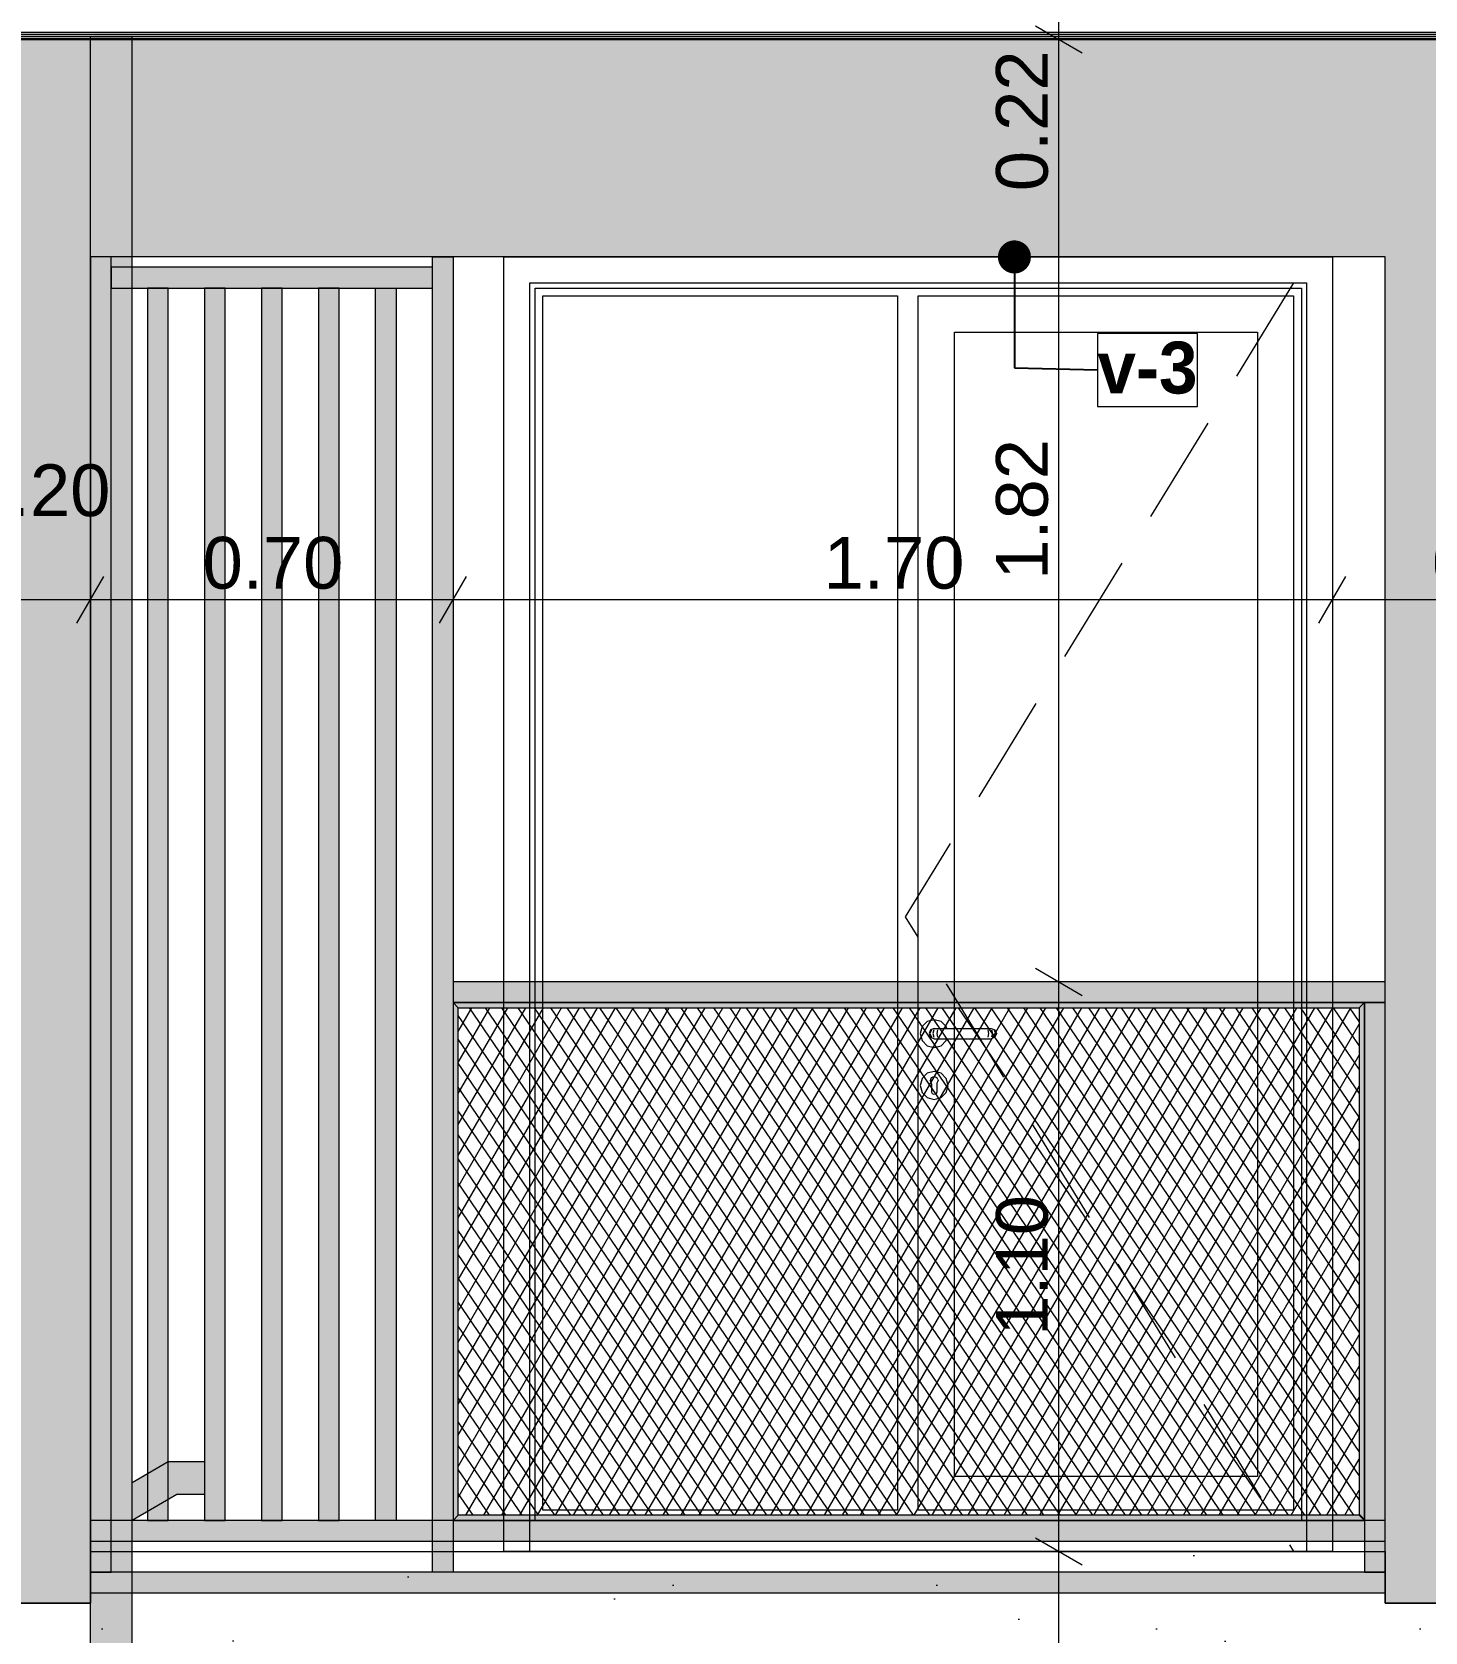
# Model space of a CAD drawing. Header units: millimetres. Extents: x 475206255 to 476720147, y 4620882299 to 4621447368.
# Drawn here: x 475417903 to 475420594, y 4621132389 to 4621135479 of the extents above; entities that cross this region are included whole.
import ezdxf

# ---------------------------------------------------------------- set-up
doc = ezdxf.new("R2010")
doc.units = ezdxf.units.MM
doc.header["$MEASUREMENT"] = 0
doc.set_wipeout_variables(frame=1)
doc.linetypes.add('Hidden Line', pattern=[317.5, 211.666667, -105.833333])
for name, color, linetype, lineweight in [('0_Pen_No__250_Pen_No__255', 255, 'Continuous', 0), ('0_Pen_No__250_Pen_No__7', 7, 'Continuous', 0), ('2D Drafting - General_Pen_No__30_Pen_No__9_Pen_No__9_Pen_No__253', 252, 'Continuous', 0), ('2D Drafting - General_Pen_No__30_Pen_No__9_Pen_No__9_Pen_No__7', 7, 'Continuous', 0), ('2D Drafting - General_Pen_No__7_Pen_No__7', 7, 'Continuous', 0), ('Dimensioning - General_Pen_No__142', 142, 'Continuous', 0), ('New_2D Drafting - General_Pen_No__30_Pen_No__9_Pen_No__9_Pen_No__255', 255, 'Continuous', 0), ('New_2D Drafting - General_Pen_No__30_Pen_No__9_Pen_No__9_Pen_No__7', 7, 'Continuous', 0), ('New_2D Drafting - General_Pen_No__4', 7, 'Continuous', 0), ('New_2D Drafting - General_Pen_No__42', 250, 'Continuous', 0), ('New_2D Drafting - General_Pen_No__7', 7, 'Continuous', 0), ('New_Annotation - Label_Pen_No__1', 1, 'Continuous', 0), ('New_Structural - Bearing_Pen_No__250', 7, 'Continuous', 0), ('Structural - Bearing_Pen_No__250', 7, 'Continuous', 0), ('zoma_Pen_No__142', 142, 'Continuous', 0)]:
    doc.layers.add(name, color=color, linetype=linetype, lineweight=lineweight)
doc.layers.add('Dimensioning - General', color=7, linetype='Continuous')
doc.layers.add('zoma', color=7, linetype='Continuous')
doc.styles.add('GENERATED_STYLE_2', font='arial.ttf')
doc.styles.add('GENERATED_STYLE_5', font='')
doc.styles.get('GENERATED_STYLE_5').set_extended_font_data('Avaza', bold=True)
doc.dimstyles.new('GENERATED_STYLE__1', dxfattribs={"dimtxt": 100, "dimasz": 68.640772, "dimexe": 0.18, "dimexo": 0.0625, "dimgap": 0, "dimtad": 1, "dimlfac": 0.001, "dimzin": 0, "dimdsep": 46, "dimtxsty": 'GENERATED_STYLE_2', "dimblk": 'ARROWHEAD_2', "dimblk1": 'ARROWHEAD_2', "dimblk2": 'ARROWHEAD_2', "dimcen": 0.09, "dimse1": 1, "dimse2": 1, "dimclrd": 142, "dimclre": 142, "dimclrt": 142, "dimadec": 0, "dimazin": 0, "dimtfac": 1, "dimtdec": 4, "dimtmove": 0, "dimatfit": 3, "dimfxl": 1, "dimtolj": 1, "dimtzin": 0, "dimarcsym": 0})
doc.dimstyles.new('GENERATED_STYLE__18', dxfattribs={"dimtxt": 100, "dimasz": 68.640772, "dimexe": 0.18, "dimexo": 0.0625, "dimgap": 0, "dimtad": 1, "dimtih": 1, "dimtoh": 1, "dimlfac": 0.001, "dimzin": 0, "dimdsep": 46, "dimtxsty": 'GENERATED_STYLE_2', "dimblk": 'ARROWHEAD_2', "dimblk1": 'ARROWHEAD_2', "dimblk2": 'ARROWHEAD_2', "dimcen": 0.09, "dimse1": 1, "dimse2": 1, "dimclrd": 142, "dimclre": 142, "dimclrt": 142, "dimadec": 0, "dimazin": 0, "dimtfac": 1, "dimtdec": 4, "dimtmove": 0, "dimatfit": 3, "dimfxl": 1, "dimtolj": 1, "dimtzin": 0, "dimarcsym": 0})
doc.dimstyles.new('GENERATED_STYLE__3', dxfattribs={"dimtxt": 200, "dimasz": 64.421331, "dimexe": 0.18, "dimexo": 3, "dimgap": 0, "dimtad": 1, "dimtih": 1, "dimtoh": 1, "dimlfac": 0.001, "dimzin": 0, "dimdsep": 46, "dimtxsty": 'GENERATED_STYLE_2', "dimblk": 'ARROWHEAD_2', "dimblk1": 'ARROWHEAD_2', "dimblk2": 'ARROWHEAD_2', "dimcen": 0.09, "dimclrd": 142, "dimclre": 142, "dimclrt": 142, "dimadec": 0, "dimazin": 0, "dimtfac": 1, "dimtdec": 4, "dimtmove": 0, "dimatfit": 3, "dimfxl": 1, "dimtolj": 1, "dimtzin": 0, "dimarcsym": 0})
doc.dimstyles.new('GENERATED_STYLE__33', dxfattribs={"dimtxt": 0.18, "dimasz": 127.68, "dimexe": 0.18, "dimexo": 0.0625, "dimgap": 0, "dimtad": 0, "dimtih": 1, "dimtoh": 1, "dimdec": 4, "dimzin": 0, "dimdsep": 46, "dimcen": 0.09, "dimadec": 0, "dimazin": 0, "dimtfac": 1, "dimtdec": 4, "dimtmove": 0, "dimatfit": 3, "dimldrblk": 'ARROWHEAD_11', "dimfxl": 1, "dimtolj": 1, "dimtzin": 0, "dimarcsym": 0})

# ---------------------------------------------------------------- blocks, each defined once
blk = doc.blocks.new('*D546', base_point=(475826095.8, 4621095193.2))
at = {"layer": 'Dimensioning - General_Pen_No__142', "color": 142, "linetype": 'Continuous', "lineweight": 0, "transparency": 16777216}
for p, q in [((475424795.3, 4621132571.1), (475424885.6, 4621132518.9)), ((475424908.2, 4621132545), (475424772.7, 4621132545)), ((475424840.5, 4621131844.9), (475424840.5, 4621132545)), ((475424908.2, 4621131844.9), (475424772.7, 4621131844.9)), ((475424795.3, 4621131871), (475424885.6, 4621131818.9))]:
    blk.add_line(p, q, dxfattribs=at)
at = {"layer": 'Dimensioning - General_Pen_No__142', "color": 142, "lineweight": 0, "transparency": 16777216, "insert": (475424820.5, 4621132061.5), "char_height": 100, "attachment_point": 7, "rotation": 90, "style": 'GENERATED_STYLE_2'}
blk.add_mtext('\\A1;{\\pql;\\fArial|b0|i0|c204|p0;\\W1.000000;0.70}', dxfattribs=at)
blk = doc.blocks.new('ARROWHEAD_2')
at = {"color": 0, "linetype": 'Continuous', "lineweight": 0}
for p, q in [((-0.378, -0.655), (0.378, 0.655)), ((0, 0), (-1, 0))]:
    blk.add_line(p, q, dxfattribs=at)
blk = doc.blocks.new('*D547', base_point=(475826095.8, 4621095193.2))
at = {"layer": 'Dimensioning - General_Pen_No__142', "color": 142, "linetype": 'Continuous', "lineweight": 0, "transparency": 16777216}
for p, q in [((475424795.3, 4621135071), (475424885.6, 4621135018.9)), ((475424908.2, 4621135044.9), (475424772.7, 4621135044.9)), ((475424840.5, 4621132545), (475424840.5, 4621135044.9)), ((475424795.3, 4621132571.1), (475424885.6, 4621132518.9)), ((475424908.2, 4621132545), (475424772.7, 4621132545))]:
    blk.add_line(p, q, dxfattribs=at)
at = {"layer": 'Dimensioning - General_Pen_No__142', "color": 142, "lineweight": 0, "transparency": 16777216, "insert": (475424820.5, 4621133661.5), "char_height": 100, "attachment_point": 7, "rotation": 90, "style": 'GENERATED_STYLE_2'}
blk.add_mtext('\\A1;{\\pql;\\fArial|b0|i0|c204|p0;\\W1.000000;2.50}', dxfattribs=at)
blk = doc.blocks.new('*D548', base_point=(475826095.8, 4621095193.2))
at = {"layer": 'Dimensioning - General_Pen_No__142', "color": 142, "linetype": 'Continuous', "lineweight": 0, "transparency": 16777216}
for p, q in [((475424795.3, 4621135771.1), (475424885.6, 4621135718.9)), ((475424908.2, 4621135745), (475424772.7, 4621135745)), ((475424840.5, 4621135044.9), (475424840.5, 4621135745)), ((475424795.3, 4621135071), (475424885.6, 4621135018.9)), ((475424908.2, 4621135044.9), (475424772.7, 4621135044.9))]:
    blk.add_line(p, q, dxfattribs=at)
at = {"layer": 'Dimensioning - General_Pen_No__142', "color": 142, "lineweight": 0, "transparency": 16777216, "insert": (475424820.5, 4621135261.5), "char_height": 100, "attachment_point": 7, "rotation": 90, "style": 'GENERATED_STYLE_2'}
blk.add_mtext('\\A1;{\\pql;\\fArial|b0|i0|c204|p0;\\W1.000000;0.70}', dxfattribs=at)
blk = doc.blocks.new('*D1526', base_point=(475826095.8, 4621095193.2))
at = {"layer": 'zoma_Pen_No__142', "color": 142, "linetype": 'Continuous', "lineweight": 0, "transparency": 16777216}
for p, q in [((475414015.9, 4621126477.3), (475414015.9, 4621126604.5)), ((475420515.9, 4621126477.3), (475420515.9, 4621126604.5)), ((475414040.3, 4621126583.3), (475413991.4, 4621126498.5)), ((475420540.3, 4621126583.3), (475420491.4, 4621126498.5)), ((475414015.9, 4621126540.9), (475420515.9, 4621126540.9))]:
    blk.add_line(p, q, dxfattribs=at)
at = {"layer": 'zoma_Pen_No__142', "color": 142, "lineweight": 0, "transparency": 16777216, "char_height": 200, "attachment_point": 7, "style": 'GENERATED_STYLE_2'}
for s, insert in [('\\A1;{\\pql;\\fArial|b0|i0|c204|p0;\\W1.000000;6.50}', (475416998.9, 4621126580.9)), ('\\A1;{\\pql;\\fArial|b0|i0|c204|p0;\\W1.000000;0.40}', (475419957.5, 4621126580.9))]:
    blk.add_mtext(s, dxfattribs=dict(at, insert=insert))
blk = doc.blocks.new('*D1527', base_point=(475826095.8, 4621095193.2))
at = {"layer": 'zoma_Pen_No__142', "color": 142, "linetype": 'Continuous', "lineweight": 0, "transparency": 16777216}
for p, q in [((475420515.9, 4621126477.3), (475420515.9, 4621126604.5)), ((475420915.9, 4621126477.3), (475420915.9, 4621126604.5)), ((475420540.3, 4621126583.3), (475420491.4, 4621126498.5)), ((475420940.3, 4621126583.3), (475420891.4, 4621126498.5)), ((475420515.9, 4621126540.9), (475420915.9, 4621126540.9))]:
    blk.add_line(p, q, dxfattribs=at)
blk = doc.blocks.new('ARROWHEAD_11')
at = {"color": 0, "linetype": 'Continuous', "lineweight": 0}
blk.add_line((0, 0), (-1, 0), dxfattribs=at)
at = {"color": 0, "linetype": 'Continuous', "lineweight": 0, "const_width": 0.25, "flags": 128}
blk.add_lwpolyline([(-0.125, 0, 1), (0.125, 0, 1)], format="xyb", close=True, dxfattribs=at)
blk = doc.blocks.new('*D1859', base_point=(475826095.8, 4621095193.2))
at = {"layer": 'Dimensioning - General_Pen_No__142', "color": 142, "linetype": 'Continuous', "lineweight": 0, "transparency": 16777216}
for p, q in [((475419841.3, 4621132571.1), (475419931.6, 4621132518.9)), ((475419954.2, 4621132545), (475419818.7, 4621132545)), ((475419886.5, 4621131844.9), (475419886.5, 4621132545)), ((475419954.2, 4621131844.9), (475419818.7, 4621131844.9)), ((475419841.3, 4621131871), (475419931.6, 4621131818.9))]:
    blk.add_line(p, q, dxfattribs=at)
at = {"layer": 'Dimensioning - General_Pen_No__142', "color": 142, "lineweight": 0, "transparency": 16777216, "insert": (475419866.5, 4621132061.5), "char_height": 100, "attachment_point": 7, "rotation": 90, "style": 'GENERATED_STYLE_2'}
blk.add_mtext('\\A1;{\\pql;\\fArial|b0|i0|c204|p0;\\W1.000000;0.70}', dxfattribs=at)
blk = doc.blocks.new('*D1860', base_point=(475826095.8, 4621095193.2))
at = {"layer": 'Dimensioning - General_Pen_No__142', "color": 142, "linetype": 'Continuous', "lineweight": 0, "transparency": 16777216}
for p, q in [((475419841.3, 4621132571.1), (475419931.6, 4621132518.9)), ((475419954.2, 4621132545), (475419818.7, 4621132545))]:
    blk.add_line(p, q, dxfattribs=at)
blk = doc.blocks.new('*D1861', base_point=(475826095.8, 4621095193.2))
at = {"layer": 'Dimensioning - General_Pen_No__142', "color": 142, "linetype": 'Continuous', "lineweight": 0, "transparency": 16777216}
for p, q in [((475419841.3, 4621133671.1), (475419931.6, 4621133618.9)), ((475419954.2, 4621133645), (475419818.7, 4621133645)), ((475419886.5, 4621132545), (475419886.5, 4621133645)), ((475419841.3, 4621132571.1), (475419931.6, 4621132518.9)), ((475419954.2, 4621132545), (475419818.7, 4621132545))]:
    blk.add_line(p, q, dxfattribs=at)
at = {"layer": 'Dimensioning - General_Pen_No__142', "color": 142, "lineweight": 0, "transparency": 16777216, "insert": (475419866.5, 4621132961.5), "char_height": 100, "attachment_point": 7, "rotation": 90, "style": 'GENERATED_STYLE_2'}
blk.add_mtext('\\A1;{\\pql;\\fArial|b0|i0|c204|p0;\\W1.000000;1.10}', dxfattribs=at)
blk = doc.blocks.new('*D1862', base_point=(475826095.8, 4621095193.2))
at = {"layer": 'Dimensioning - General_Pen_No__142', "color": 142, "linetype": 'Continuous', "lineweight": 0, "transparency": 16777216}
for p, q in [((475419841.3, 4621135491), (475419931.6, 4621135438.9)), ((475419954.2, 4621135464.9), (475419818.7, 4621135464.9)), ((475419886.5, 4621133645), (475419886.5, 4621135464.9)), ((475419841.3, 4621133671.1), (475419931.6, 4621133618.9)), ((475419954.2, 4621133645), (475419818.7, 4621133645))]:
    blk.add_line(p, q, dxfattribs=at)
at = {"layer": 'Dimensioning - General_Pen_No__142', "color": 142, "lineweight": 0, "transparency": 16777216, "char_height": 100, "attachment_point": 7, "rotation": 90, "style": 'GENERATED_STYLE_2'}
for s, insert in [('\\A1;{\\pql;\\fArial|b0|i0|c204|p0;\\W1.000000;0.22}', (475419866.5, 4621135171.9)), ('\\A1;{\\pql;\\fArial|b0|i0|c204|p0;\\W1.000000;1.82}', (475419866.5, 4621134421.5))]:
    blk.add_mtext(s, dxfattribs=dict(at, insert=insert))
blk = doc.blocks.new('*D1863', base_point=(475826095.8, 4621095193.2))
at = {"layer": 'Dimensioning - General_Pen_No__142', "color": 142, "linetype": 'Continuous', "lineweight": 0, "transparency": 16777216}
for p, q in [((475419841.3, 4621135711), (475419931.6, 4621135658.9)), ((475419954.2, 4621135685), (475419818.7, 4621135685)), ((475419886.5, 4621135464.9), (475419886.5, 4621135685)), ((475419841.3, 4621135491), (475419931.6, 4621135438.9)), ((475419954.2, 4621135464.9), (475419818.7, 4621135464.9))]:
    blk.add_line(p, q, dxfattribs=at)
blk = doc.blocks.new('*D2146', base_point=(475826095.8, 4621095193.2))
at = {"layer": 'Dimensioning - General_Pen_No__142', "color": 142, "linetype": 'Continuous', "lineweight": 0, "transparency": 16777216}
for p, q in [((475420414.8, 4621134450.6), (475420414.8, 4621134315.2)), ((475421066.3, 4621134450.6), (475421066.3, 4621134315.2)), ((475420388.7, 4621134337.8), (475420440.9, 4621134428.1)), ((475421040.2, 4621134337.8), (475421092.3, 4621134428.1)), ((475421066.3, 4621134382.9), (475420414.8, 4621134382.9))]:
    blk.add_line(p, q, dxfattribs=at)
at = {"layer": 'Dimensioning - General_Pen_No__142', "color": 142, "lineweight": 0, "transparency": 16777216, "insert": (475420607.1, 4621134402.9), "char_height": 100, "attachment_point": 7, "style": 'GENERATED_STYLE_2'}
blk.add_mtext('\\A1;{\\pql;\\fArial|b0|i0|c204|p0;\\W1.000000;0.65}', dxfattribs=at)
blk = doc.blocks.new('*D2147', base_point=(475826095.8, 4621095193.2))
at = {"layer": 'Dimensioning - General_Pen_No__142', "color": 142, "linetype": 'Continuous', "lineweight": 0, "transparency": 16777216}
for p, q in [((475418716.5, 4621134450.6), (475418716.5, 4621134315.2)), ((475420414.8, 4621134450.6), (475420414.8, 4621134315.2)), ((475418690.4, 4621134337.8), (475418742.6, 4621134428.1)), ((475420388.7, 4621134337.8), (475420440.9, 4621134428.1)), ((475420414.8, 4621134382.9), (475418716.5, 4621134382.9))]:
    blk.add_line(p, q, dxfattribs=at)
at = {"layer": 'Dimensioning - General_Pen_No__142', "color": 142, "lineweight": 0, "transparency": 16777216, "insert": (475419432.2, 4621134402.9), "char_height": 100, "attachment_point": 7, "style": 'GENERATED_STYLE_2'}
blk.add_mtext('\\A1;{\\pql;\\fArial|b0|i0|c204|p0;\\W1.000000;1.70}', dxfattribs=at)
blk = doc.blocks.new('*D2148', base_point=(475826095.8, 4621095193.2))
at = {"layer": 'Dimensioning - General_Pen_No__142', "color": 142, "linetype": 'Continuous', "lineweight": 0, "transparency": 16777216}
for p, q in [((475418016.1, 4621134450.6), (475418016.1, 4621134315.2)), ((475418716.5, 4621134450.6), (475418716.5, 4621134315.2)), ((475417990, 4621134337.8), (475418042.2, 4621134428.1)), ((475418690.4, 4621134337.8), (475418742.6, 4621134428.1)), ((475418716.5, 4621134382.9), (475418016.1, 4621134382.9))]:
    blk.add_line(p, q, dxfattribs=at)
at = {"layer": 'Dimensioning - General_Pen_No__142', "color": 142, "lineweight": 0, "transparency": 16777216, "insert": (475418232.8, 4621134402.9), "char_height": 100, "attachment_point": 7, "style": 'GENERATED_STYLE_2'}
blk.add_mtext('\\A1;{\\pql;\\fArial|b0|i0|c204|p0;\\W1.000000;0.70}', dxfattribs=at)
blk = doc.blocks.new('*D2149', base_point=(475826095.8, 4621095193.2))
at = {"layer": 'Dimensioning - General_Pen_No__142', "color": 142, "linetype": 'Continuous', "lineweight": 0, "transparency": 16777216}
for p, q in [((475417816.7, 4621134450.6), (475417816.7, 4621134315.2)), ((475418016.1, 4621134450.6), (475418016.1, 4621134315.2)), ((475417790.6, 4621134337.8), (475417842.8, 4621134428.1)), ((475417990, 4621134337.8), (475418042.2, 4621134428.1)), ((475418016.1, 4621134382.9), (475417816.7, 4621134382.9))]:
    blk.add_line(p, q, dxfattribs=at)
blk = doc.blocks.new('*D2150', base_point=(475826095.8, 4621095193.2))
at = {"layer": 'Dimensioning - General_Pen_No__142', "color": 142, "linetype": 'Continuous', "lineweight": 0, "transparency": 16777216}
for p, q in [((475417116.7, 4621134450.6), (475417116.7, 4621134315.2)), ((475417816.7, 4621134450.6), (475417816.7, 4621134315.2)), ((475417090.6, 4621134337.8), (475417142.8, 4621134428.1)), ((475417790.6, 4621134337.8), (475417842.8, 4621134428.1)), ((475417816.7, 4621134382.9), (475417116.7, 4621134382.9))]:
    blk.add_line(p, q, dxfattribs=at)
at = {"layer": 'Dimensioning - General_Pen_No__142', "color": 142, "lineweight": 0, "transparency": 16777216, "char_height": 100, "attachment_point": 7, "style": 'GENERATED_STYLE_2'}
for s, insert in [('\\A1;{\\pql;\\fArial|b0|i0|c204|p0;\\W1.000000;0.20}', (475417782.9, 4621134542.9)), ('\\A1;{\\pql;\\fArial|b0|i0|c204|p0;\\W1.000000;0.70}', (475417333.2, 4621134402.9))]:
    blk.add_mtext(s, dxfattribs=dict(at, insert=insert))

msp = doc.modelspace()

# ---------------------------------------------------------------- hatches: boundary and pattern name
at = {"layer": '0_Pen_No__250_Pen_No__255', "linetype": 'Continuous', "lineweight": 0, "true_color": 0x3f3f3f}
for points in [[(475418016.092, 4621130294.884), (475418016.092, 4621135471.393), (475418096.091, 4621135471.393), (475418096.091, 4621130294.884)], [(475418096.517, 4621132604.868), (475418096.517, 4621132678.372), (475418166.517, 4621132718.828), (475418236.517, 4621132718.828), (475418236.517, 4621132654.828), (475418182.961, 4621132654.828)]]:
    msp.add_hatch(color=250, dxfattribs=at).paths.add_polyline_path(points)
at = {"layer": '2D Drafting - General_Pen_No__30_Pen_No__9_Pen_No__9_Pen_No__253', "linetype": 'Continuous', "lineweight": 0}
h = msp.add_hatch(dxfattribs=at)
h.set_pattern_fill('BRICK___RUNNING_BOND', color=252, style=0, pattern_type=2)
h.set_pattern_definition([(180, (475382668.45, 4621135278.51), (0, 66.64), []), (90, (475382668.45, 4621135278.5), (244.8, 0), [66.64, -66.64]), (90, (475382546.05, 4621135345.15), (244.8, 0), [66.64, -66.64])])
h.paths.add_polyline_path([(475407116.097, 4621132444.943), (475407116.097, 4621145744.536), (475427886.496, 4621145744.536), (475427886.496, 4621132444.943), (475424099.531, 4621132444.942), (475422915.902, 4621132444.943), (475420516.519, 4621132444.943), (475420516.519, 4621135044.943), (475418016.519, 4621135044.943), (475418016.519, 4621132444.943), (475417816.698, 4621132444.943), (475417816.698, 4621135044.924), (475414016.698, 4621135044.924), (475414016.698, 4621132444.943), (475413616.479, 4621132444.943), (475411316.097, 4621132444.943), (475411316.097, 4621145344.955), (475409845.506, 4621145344.955), (475409816.623, 4621145344.955), (475407515.336, 4621145344.955), (475407515.336, 4621135744.944), (475407515.336, 4621135044.961), (475407516.097, 4621135044.961), (475407516.097, 4621132545), (475407516.097, 4621132444.943)])
h.paths.add_polyline_path([(475411816.173, 4621143044.943), (475411816.173, 4621144644.943), (475413416.173, 4621144644.943), (475413416.173, 4621143044.943)], flags=0)
h.paths.add_polyline_path([(475411816.178, 4621135044.943), (475413416.178, 4621135044.943), (475413416.178, 4621133444.942), (475411816.178, 4621133444.942)], flags=0)
h.paths.add_polyline_path([(475413416.178, 4621136644.942), (475411816.178, 4621136644.942), (475411816.178, 4621138244.943), (475413416.178, 4621138244.943)], flags=0)
h.paths.add_polyline_path([(475413416.178, 4621139844.942), (475411816.178, 4621139844.942), (475411816.178, 4621141444.943), (475413416.178, 4621141444.943)], flags=0)
h.paths.add_polyline_path([(475414016.097, 4621135464.943), (475422915.902, 4621135464.943), (475422915.902, 4621135684.943), (475418666.092, 4621135684.943), (475418666.092, 4621135744.932), (475418666.092, 4621135744.944), (475418666.092, 4621138244.955), (475418666.092, 4621138664.943), (475422915.902, 4621138664.943), (475422915.902, 4621138884.943), (475418666.092, 4621138884.943), (475418666.092, 4621141864.943), (475422915.902, 4621141864.943), (475422915.902, 4621142084.943), (475420066.548, 4621142084.943), (475420066.548, 4621144644.937), (475419166.549, 4621144644.937), (475419166.549, 4621142084.943), (475418666.092, 4621142084.943), (475418666.092, 4621145064.943), (475422915.902, 4621145064.943), (475422915.902, 4621145284.943), (475414016.097, 4621145284.943), (475414016.097, 4621145064.943), (475417166.094, 4621145064.943), (475417166.094, 4621142084.943), (475414016.097, 4621142084.943), (475414016.097, 4621141864.943), (475417166.094, 4621141864.943), (475417166.094, 4621138884.943), (475414016.097, 4621138884.943), (475414016.097, 4621138664.943), (475417166.094, 4621138664.943), (475417166.094, 4621138244.955), (475417166.094, 4621135744.944), (475417166.094, 4621135744.924), (475417166.094, 4621135684.943), (475414016.097, 4621135684.943)], flags=0)
h.paths.add_polyline_path([(475416466.026, 4621135744.913), (475416466.026, 4621138244.923), (475414866.018, 4621138244.923), (475414866.018, 4621135744.913)], flags=0)
h.paths.add_polyline_path([(475414866.026, 4621144644.918), (475416466.035, 4621144644.918), (475416466.035, 4621142144.923), (475414866.026, 4621142144.923)], flags=0)
h.paths.add_polyline_path([(475416466.035, 4621138944.924), (475414866.026, 4621138944.924), (475414866.026, 4621141444.918), (475416466.035, 4621141444.918)], flags=0)
h.paths.add_polyline_path([(475419166.549, 4621138944.945), (475420066.548, 4621138944.945), (475420066.548, 4621141444.94), (475419166.549, 4621141444.94)], flags=0)
h.paths.add_polyline_path([(475419166.549, 4621138244.94), (475419166.549, 4621135744.945), (475420066.548, 4621135744.945), (475420066.548, 4621138244.94)], flags=0)
h.paths.add_polyline_path([(475422666.097, 4621132544.993), (475421066.097, 4621132544.993), (475421066.097, 4621135044.993), (475422666.097, 4621135044.993)], flags=0)
h.paths.add_polyline_path([(475421066.097, 4621144644.939), (475421066.097, 4621142144.943), (475422666.097, 4621142144.943), (475422666.097, 4621144644.939)], flags=0)
h.paths.add_polyline_path([(475421066.105, 4621138944.931), (475422666.097, 4621138944.931), (475422666.097, 4621138944.943), (475422666.097, 4621141444.937), (475421766.097, 4621141444.937), (475421066.105, 4621141444.937)], flags=0)
h.paths.add_polyline_path([(475421066.105, 4621135744.929), (475422666.097, 4621135744.929), (475422666.097, 4621135744.943), (475422666.097, 4621138244.94), (475421766.097, 4621138244.94), (475421066.105, 4621138244.94)], flags=0)
h.paths.add_polyline_path([(475425066.474, 4621132544.995), (475426666.486, 4621132544.995), (475426666.477, 4621135044.946), (475425066.477, 4621135044.941)], flags=0)
h.paths.add_polyline_path([(475425066.502, 4621135744.936), (475426666.511, 4621135744.936), (475426666.511, 4621138244.935), (475425066.511, 4621138244.941)], flags=0)
h.paths.add_polyline_path([(475426666.511, 4621142144.937), (475426666.511, 4621144644.941), (475425066.511, 4621144644.941), (475425066.509, 4621142144.937)], flags=0)
h.paths.add_polyline_path([(475426666.514, 4621138944.999), (475426666.514, 4621141444.941), (475425066.511, 4621141444.941), (475425066.509, 4621138944.999)], flags=0)
at = {"layer": 'New_2D Drafting - General_Pen_No__30_Pen_No__9_Pen_No__9_Pen_No__255', "linetype": 'Continuous', "lineweight": 0}
for points in [[(475418056.517, 4621135044.96), (475418016.517, 4621135044.96), (475418016.517, 4621132504.942), (475418056.517, 4621132504.942)], [(475418676.517, 4621135044.944), (475418716.517, 4621135044.944), (475418716.517, 4621132504.943), (475418676.517, 4621132504.943)], [(475418056.517, 4621135024.967), (475418056.517, 4621134984.879), (475418676.517, 4621134984.879), (475418676.517, 4621135024.967)], [(475418166.517, 4621134984.879), (475418126.517, 4621134984.879), (475418126.517, 4621132604.879), (475418166.517, 4621132604.879)], [(475418276.517, 4621134984.88), (475418236.517, 4621134984.88), (475418236.517, 4621132604.88), (475418276.517, 4621132604.88)], [(475418386.517, 4621134984.88), (475418346.517, 4621134984.88), (475418346.517, 4621132604.88), (475418386.517, 4621132604.88)], [(475418496.517, 4621134984.88), (475418456.517, 4621134984.88), (475418456.517, 4621132604.88), (475418496.517, 4621132604.88)], [(475418566.517, 4621134984.88), (475418606.517, 4621134984.88), (475418606.517, 4621132604.88), (475418566.517, 4621132604.88)], [(475418716.517, 4621133644.995), (475418716.517, 4621133604.908), (475420516.517, 4621133604.908), (475420516.517, 4621133644.995)], [(475418716.517, 4621132604.88), (475418726.517, 4621132614.88), (475418726.517, 4621133594.908), (475418716.517, 4621133604.908)], [(475420466.517, 4621133594.908), (475420476.517, 4621133604.908), (475418716.517, 4621133604.908), (475418726.517, 4621133594.908)], [(475420476.517, 4621133604.908), (475420466.517, 4621133594.908), (475420466.517, 4621132614.88), (475420476.517, 4621132604.88)], [(475420476.517, 4621132504.88), (475420516.517, 4621132504.88), (475420516.517, 4621133604.908), (475420476.517, 4621133604.908)], [(475418016.517, 4621132604.88), (475418016.517, 4621132564.88), (475420516.517, 4621132564.88), (475420516.517, 4621132604.88)], [(475418726.517, 4621132614.88), (475418716.517, 4621132604.88), (475420478.292, 4621132604.88), (475420468.292, 4621132614.88)], [(475418016.517, 4621132504.942), (475418016.517, 4621132464.942), (475420516.517, 4621132464.942), (475420516.517, 4621132504.942)]]:
    msp.add_hatch(color=255, dxfattribs=at).paths.add_polyline_path(points)
at = {"layer": 'New_2D Drafting - General_Pen_No__42', "linetype": 'Continuous', "lineweight": 0}
h = msp.add_hatch(dxfattribs=at)
h.set_pattern_fill('CUT_STONE', color=250, style=0, pattern_type=2)
h.set_pattern_definition([(45, (475826095.76, 4621095993.2), (-254.55844, 254.55844), [0, -240, 0, -360]), (110, (475826895.76, 4621095993.2), (338.28934, 123.12725), [0, -176, 0, -304])])
h.paths.add_polyline_path([(475427816.469, 4621132444.942), (475427816.469, 4621130294.846), (475407116.097, 4621130294.846), (475407116.099, 4621132444.942), (475407516.099, 4621132444.942), (475407516.099, 4621132545), (475411316.099, 4621132545), (475411316.099, 4621132444.943), (475414016.7, 4621132444.943), (475414016.7, 4621132545), (475417816.7, 4621132545), (475417816.7, 4621132444.943), (475418016.521, 4621132444.943), (475418016.521, 4621132545), (475420516.521, 4621132545), (475420516.521, 4621132444.943)])
h.paths.add_polyline_path([(475426615.295, 4621131844.942), (475425015.723, 4621131844.942), (475425015.723, 4621131244.943), (475426615.295, 4621131244.943)], flags=0)
h.paths.add_polyline_path([(475421116.469, 4621131244.943), (475422716.041, 4621131244.943), (475422716.041, 4621131844.943), (475421116.469, 4621131844.943)], flags=0)
h.paths.add_polyline_path([(475420316.262, 4621131244.943), (475418716.69, 4621131244.943), (475418716.69, 4621131844.943), (475420316.262, 4621131844.943)], flags=0)
h.paths.add_polyline_path([(475416416.332, 4621131844.943), (475416416.332, 4621131244.943), (475414816.76, 4621131244.943), (475414816.76, 4621131844.943)], flags=0)
h.paths.add_polyline_path([(475413416.039, 4621131844.943), (475413416.039, 4621131244.943), (475411816.467, 4621131244.943), (475411816.467, 4621131844.943)], flags=0)
h.paths.add_polyline_path([(475408316.899, 4621131244.943), (475408316.899, 4621131844.943), (475409916.471, 4621131844.943), (475409916.471, 4621131244.943)], flags=0)
at = {"layer": 'New_2D Drafting - General_Pen_No__7', "linetype": 'Continuous', "lineweight": 0}
h = msp.add_hatch(dxfattribs=at)
h.set_pattern_fill('BATT_INSULATION', style=0, pattern_type=2)
h.set_pattern_definition([(60, (475826095.757, 4621095193.19), (-25.9807621, 15), []), (124.306619, (475826095.757, 4621095193.19), (23.8156986, 11.25), [])])
h.paths.add_polyline_path([(475418726.517, 4621133594.908), (475420466.517, 4621133594.908), (475420466.517, 4621132614.88), (475418726.517, 4621132614.88)])

# ---------------------------------------------------------------- linework, layer by layer
at = {"layer": '0_Pen_No__250_Pen_No__7', "color": 7, "linetype": 'Continuous', "lineweight": 0, "flags": 128}
for points in [[(475418016.092, 4621130294.884), (475418016.092, 4621135471.393), (475418096.091, 4621135471.393), (475418096.091, 4621130294.884)], [(475418096.517, 4621132604.868), (475418096.517, 4621132678.372), (475418166.517, 4621132718.828), (475418236.517, 4621132718.828), (475418236.517, 4621132654.828), (475418182.961, 4621132654.828)]]:
    msp.add_lwpolyline(points, close=True, dxfattribs=at)
at = {"layer": '2D Drafting - General_Pen_No__30_Pen_No__9_Pen_No__9_Pen_No__7', "color": 7, "linetype": 'Continuous', "lineweight": 0, "flags": 128}
for points in [[(475424099.531, 4621132444.942), (475422915.902, 4621132444.943), (475420516.519, 4621132444.943), (475420516.519, 4621135044.943), (475418016.519, 4621135044.943), (475418016.519, 4621132444.943), (475417816.698, 4621132444.943), (475417816.698, 4621135044.924), (475414016.698, 4621135044.924), (475414016.698, 4621132444.943), (475413616.479, 4621132444.943), (475411316.097, 4621132444.943), (475411316.097, 4621145344.955), (475409845.506, 4621145344.955), (475409816.623, 4621145344.955), (475407515.336, 4621145344.955), (475407515.336, 4621135744.944), (475407515.336, 4621135044.961), (475407516.097, 4621135044.961), (475407516.097, 4621132545), (475407516.097, 4621132444.943), (475407116.097, 4621132444.943), (475407116.097, 4621145744.536), (475427886.496, 4621145744.536)], [(475414016.097, 4621138884.943), (475414016.097, 4621138664.943), (475417166.094, 4621138664.943), (475417166.094, 4621138244.955), (475417166.094, 4621135744.944), (475417166.094, 4621135744.924), (475417166.094, 4621135684.943), (475414016.097, 4621135684.943), (475414016.097, 4621135464.943), (475422915.902, 4621135464.943), (475422915.902, 4621135684.943), (475418666.092, 4621135684.943), (475418666.092, 4621135744.932), (475418666.092, 4621135744.944), (475418666.092, 4621138244.955), (475418666.092, 4621138664.943), (475422915.902, 4621138664.943), (475422915.902, 4621138884.943)]]:
    msp.add_lwpolyline(points, dxfattribs=at)
at = {"layer": '2D Drafting - General_Pen_No__7_Pen_No__7', "color": 7, "linetype": 'Continuous', "lineweight": 0, "flags": 128}
for points in [[(475420410.69, 4621132544.939), (475418814.807, 4621132544.945), (475418814.815, 4621135044.945), (475420414.815, 4621135044.939)], [(475420414.815, 4621135044.939), (475420414.807, 4621132544.939), (475420410.69, 4621132544.939)]]:
    msp.add_lwpolyline(points, dxfattribs=at)
for points in [[(475418864.815, 4621134994.943), (475420364.815, 4621134994.938), (475420364.807, 4621132544.939), (475418864.807, 4621132544.946)], [(475418874.815, 4621134984.943), (475420354.815, 4621134984.938), (475420354.807, 4621132604.941), (475418874.807, 4621132604.946)], [(475418889.815, 4621134969.943), (475419574.815, 4621134969.941), (475419574.807, 4621132624.943), (475418889.807, 4621132624.946)], [(475419614.811, 4621134969.941), (475420339.815, 4621134969.938), (475420339.807, 4621132624.941), (475419614.807, 4621132624.943)], [(475419684.815, 4621134899.941), (475420269.815, 4621134899.938), (475420269.807, 4621132689.941), (475419684.807, 4621132689.943)]]:
    msp.add_lwpolyline(points, close=True, dxfattribs=at)
at = {"layer": '2D Drafting - General_Pen_No__7_Pen_No__7', "color": 7, "linetype": 'Hidden Line', "lineweight": 0, "flags": 128}
msp.add_lwpolyline([(475420339.811, 4621134994.941), (475419589.815, 4621133770.816), (475420339.043, 4621132546.226)], dxfattribs=at)
at = {"layer": 'New_2D Drafting - General_Pen_No__30_Pen_No__9_Pen_No__9_Pen_No__7', "color": 7, "linetype": 'Continuous', "lineweight": 0, "flags": 128}
for points in [[(475418056.517, 4621135044.96), (475418016.517, 4621135044.96), (475418016.517, 4621132504.942), (475418056.517, 4621132504.942)], [(475418676.517, 4621135044.944), (475418716.517, 4621135044.944), (475418716.517, 4621132504.943), (475418676.517, 4621132504.943)], [(475418056.517, 4621135024.967), (475418056.517, 4621134984.879), (475418676.517, 4621134984.879), (475418676.517, 4621135024.967)], [(475418166.517, 4621134984.879), (475418126.517, 4621134984.879), (475418126.517, 4621132604.879), (475418166.517, 4621132604.879)], [(475418276.517, 4621134984.88), (475418236.517, 4621134984.88), (475418236.517, 4621132604.88), (475418276.517, 4621132604.88)], [(475418386.517, 4621134984.88), (475418346.517, 4621134984.88), (475418346.517, 4621132604.88), (475418386.517, 4621132604.88)], [(475418496.517, 4621134984.88), (475418456.517, 4621134984.88), (475418456.517, 4621132604.88), (475418496.517, 4621132604.88)], [(475418566.517, 4621134984.88), (475418606.517, 4621134984.88), (475418606.517, 4621132604.88), (475418566.517, 4621132604.88)], [(475418716.517, 4621133644.995), (475418716.517, 4621133604.908), (475420516.517, 4621133604.908), (475420516.517, 4621133644.995)], [(475418716.517, 4621132604.88), (475418726.517, 4621132614.88), (475418726.517, 4621133594.908), (475418716.517, 4621133604.908)], [(475420466.517, 4621133594.908), (475420476.517, 4621133604.908), (475418716.517, 4621133604.908), (475418726.517, 4621133594.908)], [(475420476.517, 4621133604.908), (475420466.517, 4621133594.908), (475420466.517, 4621132614.88), (475420476.517, 4621132604.88)], [(475420476.517, 4621132504.88), (475420516.517, 4621132504.88), (475420516.517, 4621133604.908), (475420476.517, 4621133604.908)], [(475418016.517, 4621132604.88), (475418016.517, 4621132564.88), (475420516.517, 4621132564.88), (475420516.517, 4621132604.88)], [(475418726.517, 4621132614.88), (475418716.517, 4621132604.88), (475420478.292, 4621132604.88), (475420468.292, 4621132614.88)], [(475418016.517, 4621132504.942), (475418016.517, 4621132464.942), (475420516.517, 4621132464.942), (475420516.517, 4621132504.942)]]:
    msp.add_lwpolyline(points, close=True, dxfattribs=at)
at = {"layer": 'New_2D Drafting - General_Pen_No__4', "color": 7, "linetype": 'Continuous', "lineweight": 0, "flags": 128}
for points in [[(475418726.517, 4621133594.908), (475420466.517, 4621133594.908), (475420466.517, 4621132614.88), (475418726.517, 4621132614.88)], [(475427816.469, 4621132444.942), (475427816.469, 4621130294.846), (475407116.097, 4621130294.846), (475407116.099, 4621132444.942), (475407516.099, 4621132444.942), (475407516.099, 4621132545), (475411316.099, 4621132545), (475411316.099, 4621132444.943), (475414016.7, 4621132444.943), (475414016.7, 4621132545), (475417816.7, 4621132545), (475417816.7, 4621132444.943), (475418016.521, 4621132444.943), (475418016.521, 4621132545), (475420516.521, 4621132545), (475420516.521, 4621132444.943)]]:
    msp.add_lwpolyline(points, close=True, dxfattribs=at)
at = {"layer": 'New_Structural - Bearing_Pen_No__250', "color": 7, "linetype": 'Continuous', "lineweight": 0}
for p, q in [((475419622.318, 4621133558.442), (475419618.7, 4621133544.942)), ((475419618.7, 4621133544.942), (475419622.318, 4621133531.442)), ((475419632.201, 4621133568.324), (475419622.318, 4621133558.442)), ((475419645.701, 4621133571.942), (475419632.201, 4621133568.324)), ((475419638.629, 4621133552.013), (475419635.7, 4621133544.942)), ((475419635.7, 4621133544.942), (475419638.629, 4621133537.871)), ((475419640.181, 4621133552.013), (475419637.422, 4621133544.942)), ((475419637.422, 4621133544.942), (475419640.181, 4621133537.871)), ((475419645.7, 4621133554.942), (475419638.629, 4621133552.013)), ((475419644.996, 4621133552.013), (475419642.884, 4621133544.942)), ((475419642.884, 4621133544.942), (475419644.996, 4621133537.871)), ((475419645.7, 4621133554.942), (475419646.842, 4621133554.942)), ((475419659.201, 4621133568.324), (475419645.701, 4621133571.942)), ((475419646.842, 4621133554.942), (475419650.094, 4621133554.942)), ((475419650.094, 4621133554.942), (475419654.96, 4621133554.942)), ((475419652.201, 4621133552.013), (475419651.058, 4621133544.942)), ((475419651.058, 4621133544.942), (475419652.201, 4621133537.871)), ((475419654.96, 4621133554.942), (475419660.7, 4621133554.942)), ((475419669.083, 4621133558.442), (475419659.201, 4621133568.324)), ((475419660.7, 4621133554.942), (475419740.7, 4621133554.941)), ((475419670.021, 4621133554.942), (475419669.083, 4621133558.442)), ((475419740.7, 4621133554.941), (475419746.441, 4621133554.941)), ((475419746.441, 4621133554.941), (475419751.307, 4621133554.941)), ((475419749.2, 4621133552.012), (475419750.343, 4621133544.941)), ((475419750.343, 4621133544.941), (475419749.2, 4621133537.87)), ((475419751.307, 4621133554.941), (475419754.559, 4621133554.941)), ((475419754.559, 4621133554.941), (475419755.7, 4621133554.941)), ((475419755.7, 4621133554.941), (475419762.772, 4621133552.012)), ((475419756.405, 4621133552.012), (475419758.517, 4621133544.941)), ((475419758.517, 4621133544.941), (475419756.405, 4621133537.87)), ((475419761.219, 4621133552.012), (475419763.978, 4621133544.941)), ((475419763.978, 4621133544.941), (475419761.219, 4621133537.87)), ((475419765.7, 4621133544.941), (475419762.771, 4621133537.87)), ((475419762.772, 4621133552.012), (475419765.7, 4621133544.941)), ((475419622.318, 4621133531.442), (475419632.2, 4621133521.559)), ((475419632.2, 4621133521.559), (475419645.7, 4621133517.942)), ((475419638.629, 4621133537.871), (475419645.7, 4621133534.942)), ((475419645.7, 4621133534.942), (475419646.842, 4621133534.942)), ((475419645.7, 4621133517.942), (475419659.2, 4621133521.559)), ((475419646.842, 4621133534.942), (475419650.094, 4621133534.942)), ((475419650.094, 4621133534.942), (475419654.96, 4621133534.942)), ((475419654.96, 4621133534.942), (475419660.7, 4621133534.942)), ((475419659.2, 4621133521.559), (475419669.083, 4621133531.442)), ((475419660.7, 4621133534.942), (475419740.7, 4621133534.941)), ((475419669.083, 4621133531.442), (475419670.021, 4621133534.942)), ((475419740.7, 4621133534.941), (475419746.441, 4621133534.941)), ((475419746.441, 4621133534.941), (475419751.307, 4621133534.941)), ((475419751.307, 4621133534.941), (475419754.559, 4621133534.941)), ((475419754.559, 4621133534.941), (475419755.7, 4621133534.941)), ((475419762.771, 4621133537.87), (475419755.7, 4621133534.941)), ((475419622.317, 4621133458.442), (475419618.7, 4621133444.942)), ((475419632.2, 4621133468.324), (475419622.317, 4621133458.442)), ((475419645.7, 4621133471.942), (475419632.2, 4621133468.324)), ((475419638.98, 4621133456.582), (475419638.232, 4621133454.634)), ((475419640.7, 4621133449.342), (475419638.232, 4621133454.634)), ((475419638.98, 4621133456.582), (475419640.325, 4621133460.086)), ((475419640.325, 4621133460.086), (475419645.7, 4621133462.367)), ((475419659.2, 4621133468.324), (475419645.7, 4621133471.942)), ((475419645.7, 4621133462.367), (475419651.075, 4621133460.085)), ((475419653.168, 4621133454.634), (475419650.7, 4621133449.342)), ((475419652.42, 4621133456.581), (475419651.075, 4621133460.085)), ((475419652.42, 4621133456.581), (475419653.168, 4621133454.634)), ((475419669.083, 4621133458.442), (475419659.2, 4621133468.324)), ((475419672.7, 4621133444.942), (475419669.083, 4621133458.442)), ((475419618.7, 4621133444.942), (475419622.317, 4621133431.442)), ((475419622.317, 4621133431.442), (475419632.2, 4621133421.559)), ((475419632.2, 4621133421.559), (475419645.7, 4621133417.942)), ((475419640.7, 4621133447.828), (475419640.7, 4621133449.342)), ((475419640.7, 4621133447.828), (475419640.7, 4621133444.942)), ((475419640.7, 4621133444.942), (475419640.7, 4621133442.055)), ((475419640.7, 4621133442.055), (475419640.7, 4621133436.281)), ((475419640.7, 4621133436.281), (475419640.7, 4621133432.442)), ((475419642.165, 4621133428.906), (475419640.7, 4621133432.442)), ((475419645.7, 4621133427.442), (475419642.165, 4621133428.906)), ((475419649.236, 4621133428.906), (475419645.7, 4621133427.442)), ((475419645.7, 4621133417.942), (475419659.2, 4621133421.559)), ((475419650.7, 4621133432.442), (475419649.236, 4621133428.906)), ((475419650.7, 4621133449.342), (475419650.7, 4621133447.828)), ((475419650.7, 4621133447.828), (475419650.7, 4621133444.942)), ((475419650.7, 4621133444.942), (475419650.7, 4621133442.055)), ((475419650.7, 4621133442.055), (475419650.7, 4621133436.281)), ((475419650.7, 4621133436.281), (475419650.7, 4621133432.442)), ((475419659.2, 4621133421.559), (475419669.083, 4621133431.442)), ((475419669.083, 4621133431.442), (475419672.7, 4621133444.942))]:
    msp.add_line(p, q, dxfattribs=at)
at = {"layer": 'Structural - Bearing_Pen_No__250', "color": 7, "linetype": 'Continuous', "lineweight": 0}
for p, q in [((475413969.769, 4621135467.438), (475422962.226, 4621135467.438)), ((475413969.769, 4621135464.943), (475422962.226, 4621135464.943)), ((475413974.232, 4621135471.393), (475422957.764, 4621135471.393)), ((475414011.633, 4621135475.383), (475422920.363, 4621135475.383)), ((475414016.095, 4621135479.338), (475422915.9, 4621135479.338))]:
    msp.add_line(p, q, dxfattribs=at)

# ---------------------------------------------------------------- dimensions: what is measured, and where the dimension line sits
at = {"layer": 'Dimensioning - General', "color": 142, "linetype": 'Continuous', "lineweight": 0}
for base, p1, p2, picture, middle in [((475424840.477, 4621135744.994), (475364762.758, 4621135044.941), (475364762.763, 4621135744.994), '*D548', (475424770.477, 4621135390.965)), ((475419886.48, 4621135684.952), (475419874.703, 4621135464.943), (475420238.004, 4621135684.952), '*D1863', (475419816.48, 4621135301.379)), ((475424840.477, 4621135044.941), (475364762.763, 4621132544.994), (475364762.758, 4621135044.941), '*D547', (475424770.477, 4621133790.965)), ((475419886.48, 4621133644.995), (475424840.477, 4621132544.994), (475419886.48, 4621133644.995), '*D1861', (475419816.48, 4621133090.992)), ((475424840.477, 4621132544.994), (475364413.016, 4621131844.942), (475364762.763, 4621132544.994), '*D546', (475424770.477, 4621132190.966)), ((475419886.48, 4621132544.994), (475420073.934, 4621131844.942), (475419886.48, 4621132544.994), '*D1859', (475419816.48, 4621132190.966)), ((475419886.479967177, 4621132544.993588448), (475419886.479967177, 4621132544.993588448), (475424840.477266788, 4621132544.993588448), '*D1860', (475419816.479966879, 4621132540.991603851))]:
    dim = msp.add_linear_dim(base=base, p1=p1, p2=p2, angle=90, dimstyle='GENERATED_STYLE__1', dxfattribs=at)
    dim.commit()
    dim.dimension.update_dxf_attribs({"geometry": picture, "text_midpoint": middle, "dimtype": 160, "text_rotation": 90})
for base, p1, p2, picture, middle in [((475417116.696, 4621134382.909), (475417816.696, 4621135444.265), (475417116.696, 4621134382.909), '*D2150', (475417462.694, 4621134452.909)), ((475417816.696, 4621134382.909), (475418016.092, 4621135317.788), (475417816.696, 4621135444.265), '*D2149', (475417912.392, 4621134592.909)), ((475418016.092, 4621134382.909), (475418716.517, 4621134382.909), (475418016.092, 4621135317.788), '*D2148', (475418362.302, 4621134452.909)), ((475420414.815, 4621134382.909), (475421066.25, 4621135044.937), (475420414.815, 4621135044.939), '*D2146', (475420736.531, 4621134452.909))]:
    dim = msp.add_linear_dim(base=base, p1=p1, p2=p2, angle=180, dimstyle='GENERATED_STYLE__18', dxfattribs=at)
    dim.commit()
    dim.dimension.update_dxf_attribs({"geometry": picture, "text_midpoint": middle, "dimtype": 160})
at = {"layer": 'zoma', "color": 142, "linetype": 'Continuous', "lineweight": 0}
for base, p1, p2, picture, middle in [((475420515.86, 4621126540.885), (475414015.86, 4621179106.55), (475420515.86, 4621178706.557), '*D1526', (475417257.856, 4621126680.885)), ((475420915.86, 4621126540.885), (475420515.86, 4621178706.557), (475420915.86, 4621179106.55), '*D1527', (475420216.439, 4621126680.885))]:
    dim = msp.add_linear_dim(base=base, p1=p1, p2=p2, dimstyle='GENERATED_STYLE__3', dxfattribs=at)
    dim.commit()
    dim.dimension.update_dxf_attribs({"geometry": picture, "text_midpoint": middle, "dimtype": 160})

# ---------------------------------------------------------------- next in the draw order: wipeouts: each hides what was drawn before it
at = {"color": 1, "linetype": 'Continuous', "lineweight": 0, "ltscale": 23227629651.09591}
msp.add_wipeout([(475419960.953, 4621134756.161), (475420153.894, 4621134756.161), (475420153.894, 4621134897.337), (475419960.953, 4621134897.337)], dxfattribs=at).dxf.layer = 'New_Annotation - Label_Pen_No__1'

# ---------------------------------------------------------------- next in the draw order: linework, layer by layer
at = {"layer": 'New_Annotation - Label_Pen_No__1', "color": 1, "linetype": 'Continuous', "lineweight": 0, "flags": 128}
msp.add_lwpolyline([(475419960.953, 4621134756.161), (475420153.894, 4621134756.161), (475420153.894, 4621134897.337), (475419960.953, 4621134897.337), (475419960.953, 4621134756.161)], close=True, dxfattribs=at)

# ---------------------------------------------------------------- next in the draw order: texts
at = {"layer": 'New_Annotation - Label_Pen_No__1', "color": 1, "linetype": 'Continuous', "lineweight": 0, "insert": (475419960.953, 4621134830.563), "char_height": 100, "attachment_point": 4, "style": 'GENERATED_STYLE_5'}
msp.add_mtext('\\A1;{\\pql;\\fAvaza|b1|i0|c0|p0;\\W1.000000;v-\\fAvaza|b1|i0|c0|p0;\\W1.000000;3}', dxfattribs=at)

# ---------------------------------------------------------------- next in the draw order: dimensions: what is measured, and where the dimension line sits
at = {"layer": 'Dimensioning - General', "color": 142, "linetype": 'Continuous', "lineweight": 0}
dim = msp.add_linear_dim(base=(475419886.48, 4621135464.943), p1=(475419886.48, 4621133644.995), p2=(475419874.703, 4621135464.943), angle=90, dimstyle='GENERATED_STYLE__1', dxfattribs=at)
dim.commit()
dim.dimension.update_dxf_attribs({"geometry": '*D1862', "text_midpoint": (475419816.48, 4621134550.967), "dimtype": 160, "text_rotation": 90})
dim = msp.add_linear_dim(base=(475418716.517, 4621134382.909), p1=(475420414.815, 4621135044.939), p2=(475418716.517, 4621134382.909), angle=180, dimstyle='GENERATED_STYLE__18', dxfattribs=at)
dim.commit()
dim.dimension.update_dxf_attribs({"geometry": '*D2147', "text_midpoint": (475419561.664, 4621134452.909), "dimtype": 160})

# ---------------------------------------------------------------- next in the draw order: leaders
at = {"layer": 'New_Annotation - Label_Pen_No__1', "color": 1, "linetype": 'Continuous', "lineweight": 0, "annotation_type": 0, "has_hookline": 1, "hookline_direction": 0, "text_width": 200.386}
msp.add_leader([(475419800.669, 4621135044.941), (475419800.669, 4621134830.563), (475419960.953, 4621134826.749)], dimstyle='GENERATED_STYLE__33', dxfattribs=at)

doc.saveas('drawing.dxf')
